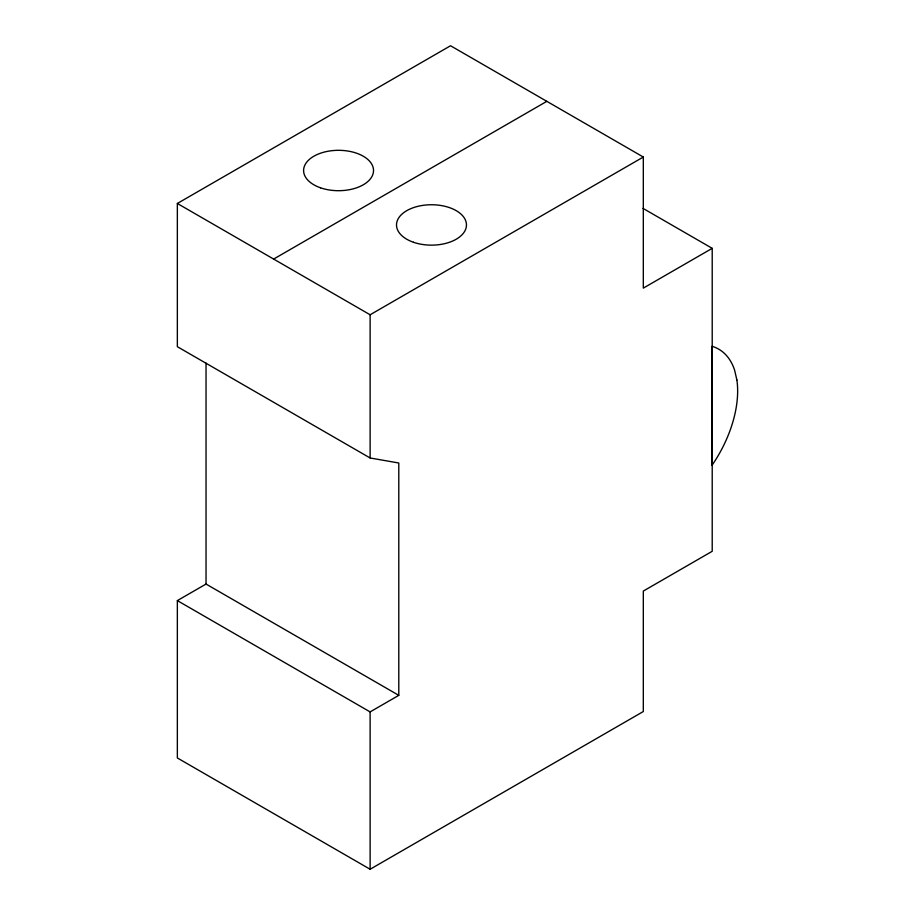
<?xml version="1.0" encoding="UTF-8"?>
<svg xmlns="http://www.w3.org/2000/svg" width="915" height="915" viewBox="0 0 915 915"><rect width="100%" height="100%" fill="white"/><g stroke="black" fill="none" stroke-linecap="round" stroke-linejoin="round"><path stroke-width="1.37" d="M177.35 203.473L450.546 45.75L643.314 157.037L643.314 288.122L712.213 248.342L712.213 551.288L643.314 591.067L643.314 711.527L370.118 869.25L177.35 757.963L177.35 600.606L206.035 584.056L398.791 695.343L398.791 463.001L370.118 457.98L177.35 346.694L177.35 203.473L370.118 314.771L643.314 157.037M273.642 259.071L546.838 101.336M177.35 600.606L370.118 711.904L398.791 695.343M642.948 208.346L712.213 248.342M370.118 314.771L370.118 457.98M370.118 711.904L370.118 869.25M206.035 363.106L206.035 584.056M736.884 380.011L734.608 370.163A91.409 52.773 -60 0 0 712.03 346.293L712.03 465.3A91.409 52.773 -60 0 0 736.884 380.011M320.536 187.815A34.976 20.199 0 0 0 373.526 170.853A34.976 20.199 0 0 0 321.588 152.851A34.976 20.199 0 0 0 320.536 187.815M413.466 242.258A34.976 20.199 0 0 0 466.456 225.296A34.976 20.199 0 0 0 414.518 207.282A34.976 20.199 0 0 0 413.466 242.258"/></g></svg>
